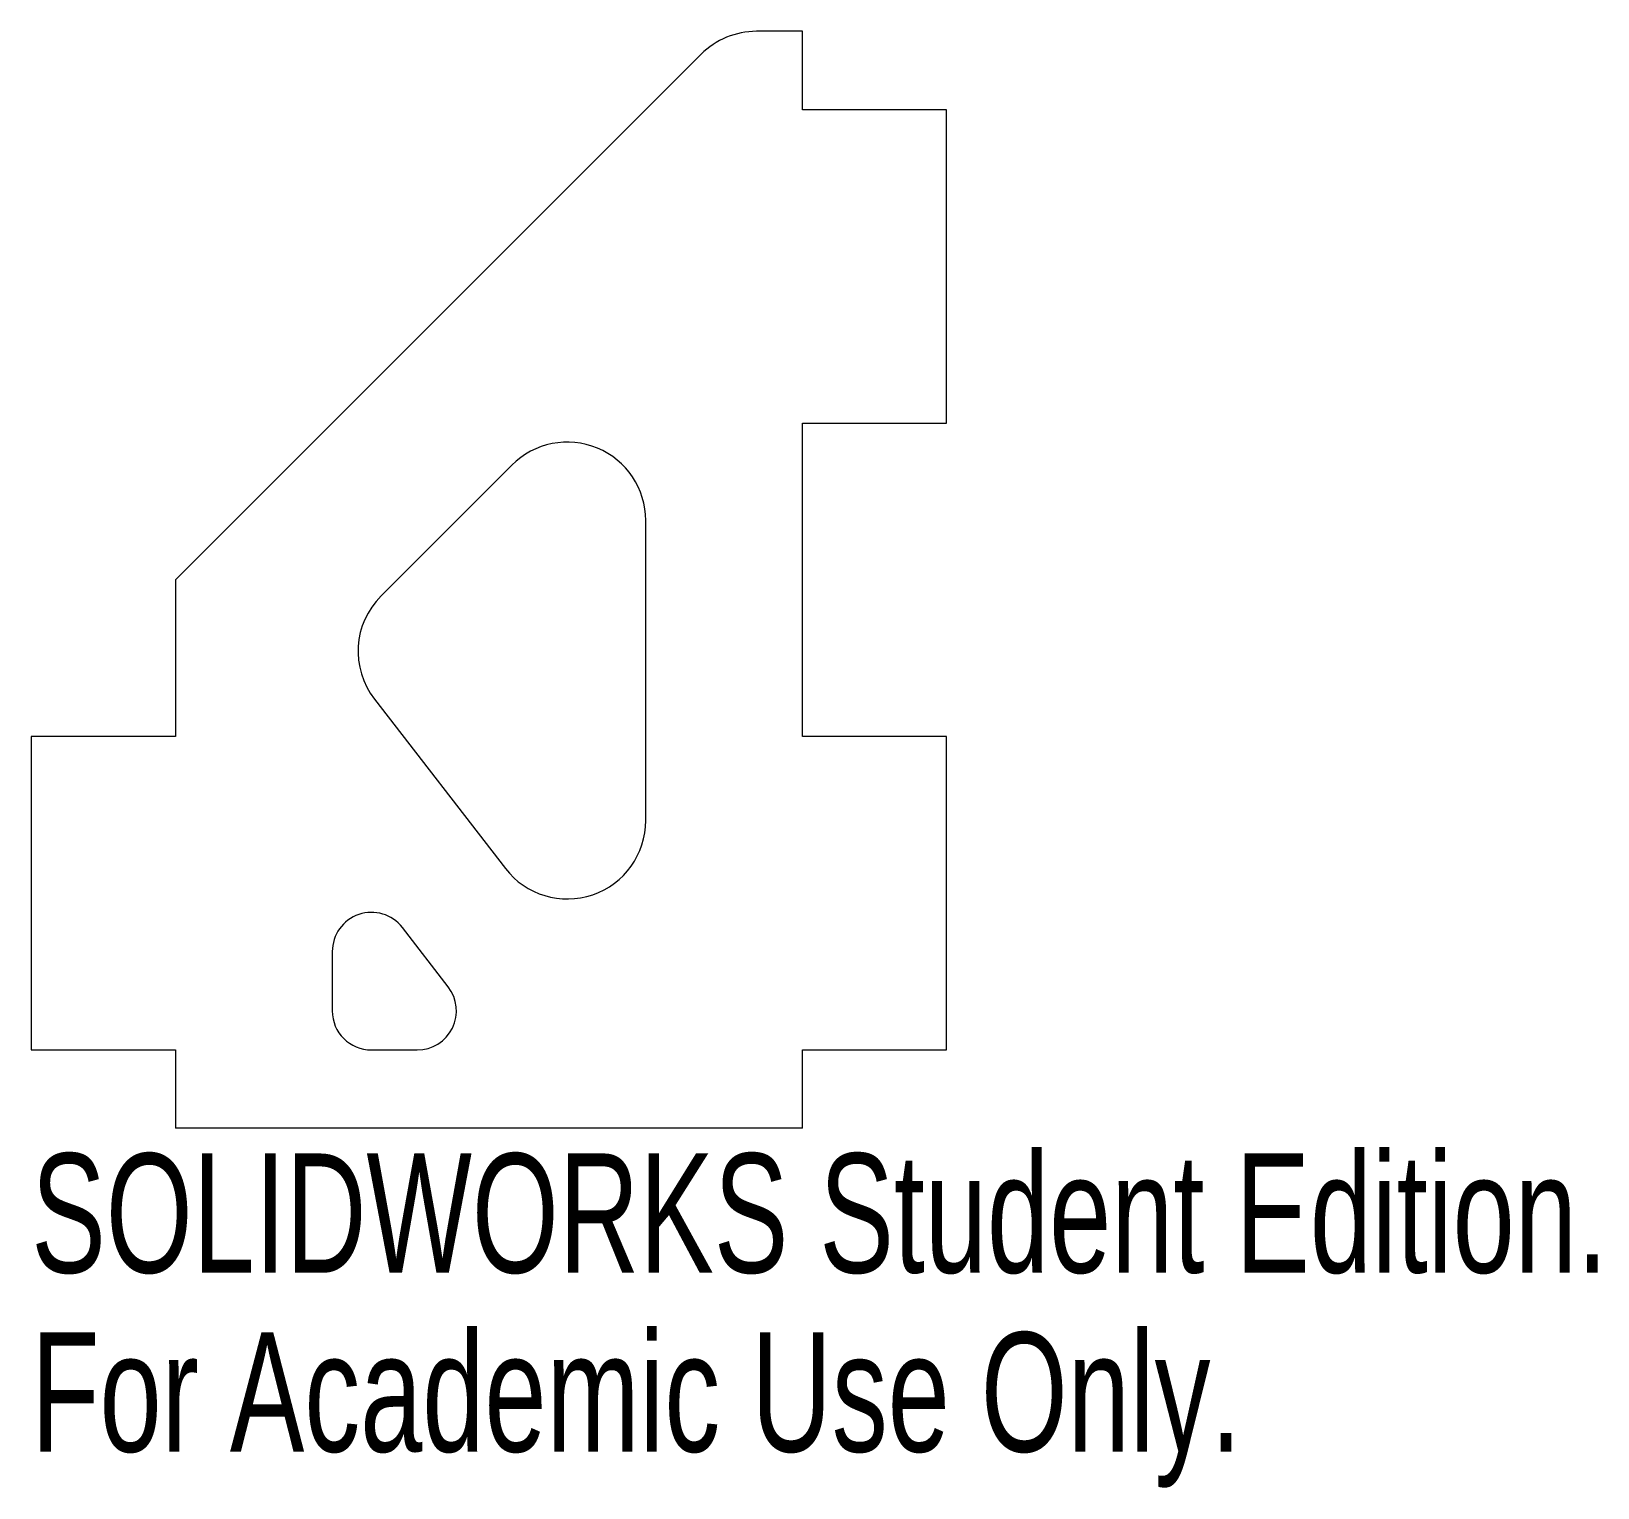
# Model space of a CAD drawing. Header units: inches. Extents: x -0.6 to 1.89, y -1.07 to 1.25.
import ezdxf

# ---------------------------------------------------------------- set-up
doc = ezdxf.new("R2010")
doc.units = ezdxf.units.IN
doc.header["$MEASUREMENT"] = 0
doc.styles.add('SLDTEXTSTYLE0', font='TXT', dxfattribs={"width": 0.7})

msp = doc.modelspace()

# ---------------------------------------------------------------- linework, layer by layer
at = {"color": 7, "linetype": 'Continuous', "lineweight": 15}
for p, q in [((0.625, 1.25), (0.5518, 1.25)), ((0.625, 1.125), (0.625, 1.25)), ((0.4634, 1.2134), (-0.375, 0.375)), ((0.855, 1.125), (0.625, 1.125)), ((0.855, 0.625), (0.855, 1.125)), ((0.625, 0.125), (0.625, 0.625)), ((0.625, 0.625), (0.855, 0.625)), ((0.1616, 0.5581), (-0.0472, 0.3493)), ((0.375, -0.0091), (0.375, 0.4697)), ((-0.375, 0.375), (-0.375, 0.125)), ((-0.0577, 0.1844), (0.1511, -0.0856)), ((-0.375, 0.125), (-0.605, 0.125)), ((-0.605, 0.125), (-0.605, -0.375)), ((0.855, 0.125), (0.625, 0.125)), ((0.855, -0.375), (0.855, 0.125)), ((0.06, -0.2743), (-0.0131, -0.1797)), ((-0.125, -0.218), (-0.125, -0.3125)), ((-0.605, -0.375), (-0.375, -0.375)), ((-0.375, -0.375), (-0.375, -0.5)), ((-0.0625, -0.375), (0.0106, -0.375)), ((0.625, -0.5), (0.625, -0.375)), ((0.625, -0.375), (0.855, -0.375)), ((0.625, -0.5), (-0.375, -0.5))]:
    msp.add_line(p, q, dxfattribs=at)
for centre, radius, start, end in [((0.5518, 1.125), 0.125, 90, 135), ((0.25, 0.4697), 0.125, 0, 135), ((0.0412, 0.2609), 0.125, 135, 217.7205), ((0.25, -0.0091), 0.125, 217.7205, 0), ((-0.0625, -0.218), 0.0625, 37.7205, 180), ((0.0106, -0.3125), 0.0625, 270, 37.7205), ((-0.0625, -0.3125), 0.0625, 180, 270)]:
    msp.add_arc(centre, radius, start, end, dxfattribs=at)

# ---------------------------------------------------------------- texts
at = {"color": 7, "linetype": 'Continuous', "char_height": 0.1903, "attachment_point": 1, "style": 'SLDTEXTSTYLE0'}
for s, insert in [('SOLIDWORKS Student Edition.', (-0.605, -0.5401)), ('For Academic Use Only.', (-0.605, -0.8256))]:
    msp.add_mtext(s, dxfattribs=dict(at, insert=insert))

doc.saveas('drawing.dxf')
